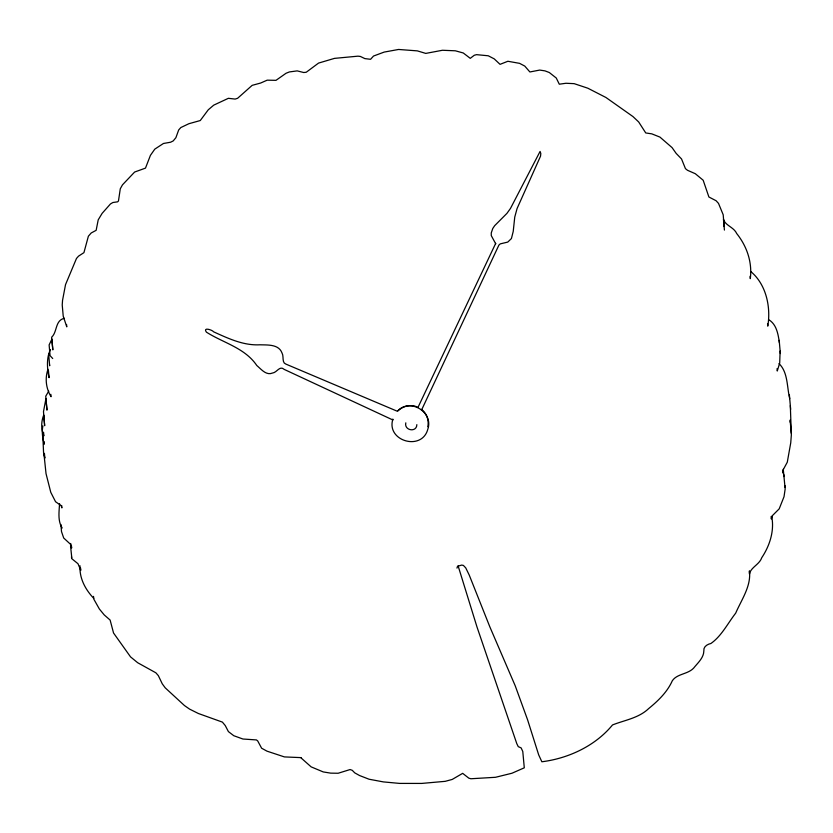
<?xml version="1.0" encoding="UTF-8"?>
<svg xmlns="http://www.w3.org/2000/svg" width="833" height="833" viewBox="0 0 833 833"><rect width="100%" height="100%" fill="white"/><g stroke="black" fill="none" stroke-linecap="round" stroke-linejoin="round"><path stroke-width="1.25" d="M70.628 547.052L70.722 543.47M456.963 568.106L457.515 566.336L461.649 565.086L463.377 565.409L465.72 567.856L469.218 575.03L489.835 626.843L515.221 685.809L527.601 719.827L538.68 754.865L541.866 761.768C568.481 758.415 595.303 745.899 612.526 724.939C624.677 720.108 638.651 718.171 648.688 708.56C658.112 700.845 667.264 692.088 672.304 680.78C677.375 673.126 689.308 674.563 694.868 666.619C698.689 662.079 703.729 657.352 703.833 650.99C703.291 646.647 707.269 644.305 710.934 643.472C721.555 636.037 727.782 623.303 735.695 613.14C741.474 599.666 751.449 585.995 749.408 570.751M416.844 424.643C416.719 432.764 403.963 430.609 405.796 422.841M427.808 426.715C429.141 420.394 426.746 413.22 421.446 409.409L421.508 410.128L498.925 245.058L500.279 243.871L507.755 242.091L511.42 238.55L513.232 231.407L514.752 217.09L517.074 208.542L540.534 156.167L540.815 153.501L540.086 151.419L510.494 208.406L506.943 213.363L494.677 225.67L492.772 228.492L491.251 232.959L491.283 235.635L495.604 243.6M47.97 369.279C44.836 378.39 45.94 388.324 51.042 396.706L50.834 394.321M42.92 425.83C41.608 431.869 42.556 438.314 44.336 444.156L44.128 441.771M59.57 503.58C59.122 511.587 57.581 521.104 62.194 528.007M42.847 435.805L43.555 452.59L44.847 458.16L44.43 453.402M495.604 243.569L418.031 407.316C411.492 404.078 403.234 405.744 398.059 410.763M48.73 391.166L45.742 396.206L46.971 410.128L45.95 398.591L43.483 411.669L44.659 425.725L43.722 415.011C41.15 421.498 40.879 429.089 43.868 435.805L43.555 432.233M50.459 349.568C46.325 357.763 47.085 368.498 49.064 377.682L48.439 370.539M64.391 318.3C54.926 320.361 57.446 331.971 51.646 337.209L52.833 349.881L51.885 339.166L49.126 344.924L50.063 355.639L52.718 358.523M768.994 319.862C776.72 324.578 778.199 334.616 779.417 342.832M779.001 363.594C788.122 372.289 786.841 387.199 789.726 398.632M750.731 271.516C766.162 284.24 771.056 307.075 767.766 326.151L767.557 323.766M301.057 757.915L311.157 766.881L323.246 771.931L330.701 773.139L338.136 773.253L350.068 769.557L352.255 770.317L354.754 772.868L359.554 775.533L369.071 779.23L383.388 781.906L399.59 783.405L421.696 783.426L445.218 781.333L452.215 779.438L462.669 773.347L468.823 778.168L470.905 778.751L495.51 777.293L511.972 773.232L524.29 767.807L522.78 751.47L521.135 747.909L518.261 746.639L516.793 743.65L477.007 627.03L458.129 565.951M93.765 598.375C85.455 589.66 79.239 578.289 80.02 565.794M301.046 757.624L284.428 756.916L266.976 751.158L261.614 748.211L257.699 740.912L256.439 739.923L242.924 739.017L233.802 735.726L228.409 731.603L225.254 725.564L222.401 722.117L198.379 713.496L189.58 709.112L184.447 705.541L165.236 687.85L162.279 683.851L158.343 675.636L155.865 672.804L137.684 662.735L130.531 656.873L113.548 633.018L110.123 620.064L104.229 614.921L99.356 608.985L93.817 599.156L93.515 596.386M70.545 545.927L71.888 558.766L77.979 563.722L80.77 570.313L80.562 567.929M783.259 469.291L785.165 488.95L784.02 496.718L779.188 508.859L772.368 515.669L771.306 518.969L771.098 516.595M495.625 244.038L495.562 243.33M790.319 405.619L791.35 434.92L790.736 442.844L787.289 462.19L782.864 470.385L782.781 472.998L782.572 470.614M790.163 420.811L790.319 422.498M780.125 351.068L779.698 363.001L777.262 371.029L777.054 368.644M789.372 394.904L790.663 409.336M790.111 420.051L791.256 433.212M779.188 340.353L780.354 353.546M771.681 516.335C774.607 530.756 769.744 545.709 761.768 557.683C759.519 564.545 750.679 567.325 749.461 574.052L749.252 571.677M750.096 276.275L750.304 278.649C752.376 262.218 746.92 246.329 736.705 233.542C733.915 227.18 725.314 225.576 723.471 219.371L724.096 226.514M66.557 324.474L66.765 326.848L63.225 316.165L62.225 304.93L62.558 300.286L65.526 284.626L76.48 258.459L78.541 256.147L83.925 252.649L88.381 236.208L91.203 232.98L96.149 230.325L98.211 219.85L102.136 213.352L110.477 203.939L112.892 202.513L117.63 201.825L118.473 200.961L120.285 188.789L122.472 184.853L134.634 172.035L145.483 168.12L150.429 155.344L154.792 149.138L163.466 143.474L170.588 142.224L173.181 140.944L175.878 137.716L178.678 129.969L180.823 127.553L188.904 123.711L200.264 120.546L208.26 109.81L213.737 105.145L228.367 98.315L235.125 99.075L237.603 98.294L252.16 85.351L260.667 83.029L267.185 80.166L275.994 80.332L286.094 73.231L289.415 71.93L297.194 70.888L303.743 72.523L306.252 72.242L318.55 63.089L334.512 58.372L357.951 56.165L360.377 56.446L364.844 58.602L370.581 59.299L373.548 56.03L384.19 52.083L398.591 49.459L417.343 50.875L425.767 53.406L442.438 50.272L455.318 50.792L463.273 52.979L470.26 58.341L474.248 55.28L476.538 54.655L488.242 55.78L494.229 58.872L500.05 64.349L507.88 61.267L519.573 63.35L524.78 66.088L529.882 71.971L539.711 70.076L544.959 70.867L549.291 72.513L556.267 78.021L559.297 84.206L565.971 83.269L574.156 83.654L587.848 88.215L605.945 97.492L632.965 116.568L638.661 121.941L645.752 132.957L651.802 133.853L659.934 137.091L672.064 147.597L676.157 153.397L681.529 158.947L685.444 168.63L687.454 170.265L695.316 173.722L703.167 180.23L708.904 197.004L716.088 200.732L718.515 203.398L723.2 214.789L724.408 230.085M71.43 545.636L71.638 548.01L70.763 544.532L63.693 537.993L61.517 531.621L60.892 524.478M48.647 354.14L49.657 365.76L49.584 364.854M61.684 505.516L61.892 507.901L61.101 505.589L55.561 501.737L50.771 492.313L46.023 473.602L43.899 453.402M784.967 485.608L785.102 487.284M784.03 474.893L784.155 476.57M71.482 556.642L71.565 557.766M392.843 419.27C386.054 440.98 421.79 451.476 427.787 429.328C433.899 412.106 409.617 397.403 397.383 411.283L285.927 364.115C281.616 362.834 284.032 356.232 282.033 353.046C278.784 344.081 267.643 345.07 259.927 344.789C243.548 345.726 228.242 338.448 213.685 331.857C212.009 329.712 202.586 326.921 206.386 332.128C223.202 342.884 244.881 347.83 256.783 365.489C261.073 369.092 266.144 375.725 272.464 373.049C277.118 372.528 279.544 365.229 284.23 369.415L392.905 419.988L392.843 419.27"/></g></svg>
